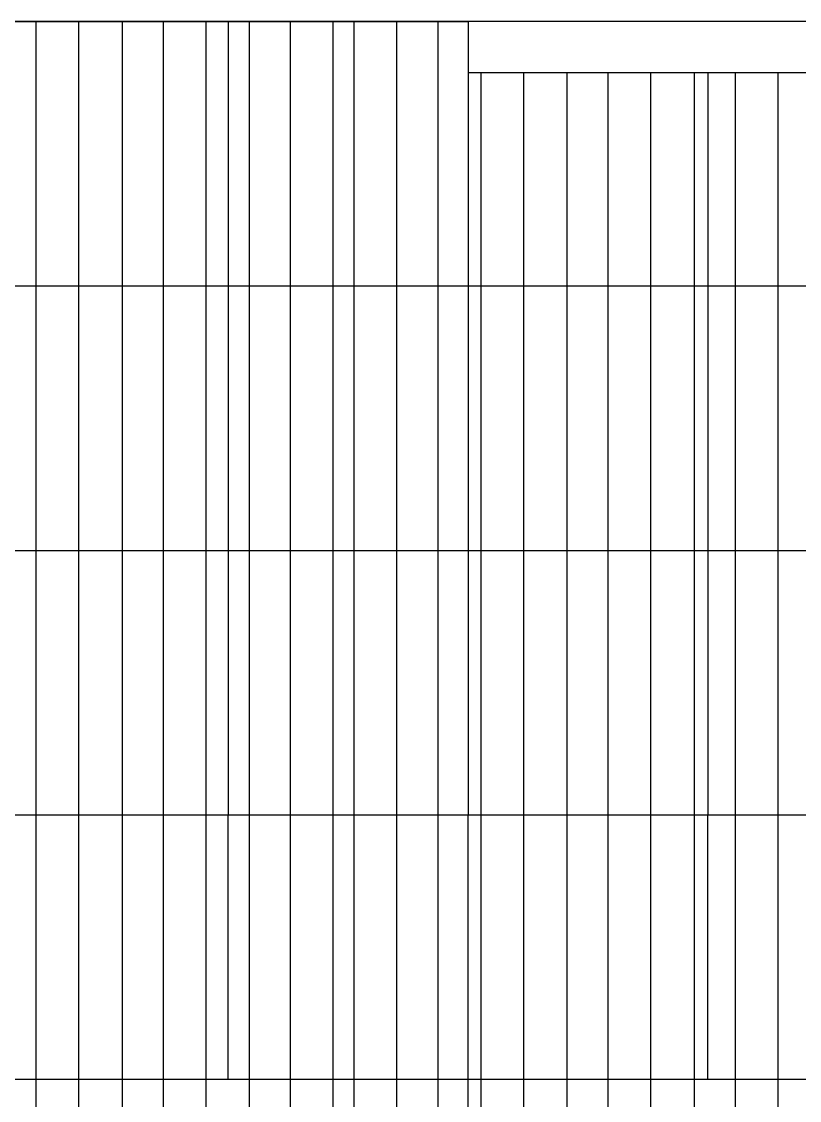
# Model space of a CAD drawing. Extents: x 0 to 304, y 106 to 158.
# Drawn here: x 246.21 to 265.18, y 131.28 to 157.6 of the extents above; entities that cross this region are included whole.
import ezdxf

# ---------------------------------------------------------------- set-up
doc = ezdxf.new("R2010")
doc.units = 0

msp = doc.modelspace()

# ---------------------------------------------------------------- linework, layer by layer
at = {"layer": 'main_merged'}
for p, q in [((252.15, 151.15, 4.8), (256.2, 151.15, 4.8)), ((252.15, 151.15, 9.6), (256.2, 151.15, 9.6)), ((252.15, 151.15, 14.4), (256.2, 151.15, 14.4)), ((263.85, 151.15, 4.8), (267.9, 151.15, 4.8)), ((263.85, 151.15, 9.6), (267.9, 151.15, 9.6)), ((263.85, 151.15, 14.4), (267.9, 151.15, 14.4)), ((252.15, 144.7, 4.8), (256.2, 144.7, 4.8)), ((252.15, 144.7, 9.6), (256.2, 144.7, 9.6)), ((252.15, 144.7, 14.4), (256.2, 144.7, 14.4)), ((263.85, 144.7, 4.8), (267.9, 144.7, 4.8)), ((263.85, 144.7, 9.6), (267.9, 144.7, 9.6)), ((263.85, 144.7, 14.4), (267.9, 144.7, 14.4)), ((252.15, 138.25, 4.8), (256.2, 138.25, 4.8)), ((252.15, 138.25, 9.6), (256.2, 138.25, 9.6)), ((252.15, 138.25, 14.4), (256.2, 138.25, 14.4)), ((263.85, 138.25, 4.8), (267.9, 138.25, 4.8)), ((263.85, 138.25, 9.6), (267.9, 138.25, 9.6)), ((263.85, 138.25, 14.4), (267.9, 138.25, 14.4)), ((252.15, 131.8, 4.8), (256.2, 131.8, 4.8)), ((252.15, 131.8, 9.6), (256.2, 131.8, 9.6)), ((252.15, 131.8, 14.4), (256.2, 131.8, 14.4)), ((263.85, 131.8, 4.8), (267.9, 131.8, 4.8)), ((263.85, 131.8, 9.6), (267.9, 131.8, 9.6)), ((263.85, 131.8, 14.4), (267.9, 131.8, 14.4))]:
    msp.add_line(p, q, dxfattribs=at)
at = {"layer": 'main_splited'}
for p, q in [((245.4, 157.6, 4.8), (251.25, 157.6, 4.8)), ((245.4, 157.6, 9.6), (251.25, 157.6, 9.6)), ((245.4, 157.6, 14.4), (251.25, 157.6, 14.4)), ((251.25, 157.6, 4.8), (257.1, 157.6, 4.8)), ((251.25, 157.6, 9.6), (257.1, 157.6, 9.6)), ((251.25, 157.6, 14.4), (257.1, 157.6, 14.4)), ((257.1, 156.359, 4.8), (262.95, 156.359, 4.8)), ((257.1, 156.359, 9.6), (262.95, 156.359, 9.6)), ((257.1, 156.359, 14.4), (262.95, 156.359, 14.4)), ((262.95, 156.359, 4.8), (268.8, 156.359, 4.8)), ((262.95, 156.359, 9.6), (268.8, 156.359, 9.6)), ((262.95, 156.359, 14.4), (268.8, 156.359, 14.4)), ((245.4, 151.15, 4.8), (251.25, 151.15, 4.8)), ((245.4, 151.15, 9.6), (251.25, 151.15, 9.6)), ((245.4, 151.15, 14.4), (251.25, 151.15, 14.4)), ((251.25, 151.15, 4.8), (252.15, 151.15, 4.8)), ((251.25, 151.15, 9.6), (252.15, 151.15, 9.6)), ((251.25, 151.15, 14.4), (252.15, 151.15, 14.4)), ((256.2, 151.15, 4.8), (257.1, 151.15, 4.8)), ((256.2, 151.15, 9.6), (257.1, 151.15, 9.6)), ((256.2, 151.15, 14.4), (257.1, 151.15, 14.4)), ((257.1, 151.15, 4.8), (262.95, 151.15, 4.8)), ((257.1, 151.15, 9.6), (262.95, 151.15, 9.6)), ((257.1, 151.15, 14.4), (262.95, 151.15, 14.4)), ((262.95, 151.15, 4.8), (263.85, 151.15, 4.8)), ((262.95, 151.15, 9.6), (263.85, 151.15, 9.6)), ((262.95, 151.15, 14.4), (263.85, 151.15, 14.4)), ((245.4, 144.7, 4.8), (251.25, 144.7, 4.8)), ((245.4, 144.7, 9.6), (251.25, 144.7, 9.6)), ((245.4, 144.7, 14.4), (251.25, 144.7, 14.4)), ((251.25, 144.7, 4.8), (252.15, 144.7, 4.8)), ((251.25, 144.7, 9.6), (252.15, 144.7, 9.6)), ((251.25, 144.7, 14.4), (252.15, 144.7, 14.4)), ((256.2, 144.7, 4.8), (257.1, 144.7, 4.8)), ((256.2, 144.7, 9.6), (257.1, 144.7, 9.6)), ((256.2, 144.7, 14.4), (257.1, 144.7, 14.4)), ((257.1, 144.7, 4.8), (262.95, 144.7, 4.8)), ((257.1, 144.7, 9.6), (262.95, 144.7, 9.6)), ((257.1, 144.7, 14.4), (262.95, 144.7, 14.4)), ((262.95, 144.7, 4.8), (263.85, 144.7, 4.8)), ((262.95, 144.7, 9.6), (263.85, 144.7, 9.6)), ((262.95, 144.7, 14.4), (263.85, 144.7, 14.4)), ((245.4, 138.25, 4.8), (251.25, 138.25, 4.8)), ((245.4, 138.25, 9.6), (251.25, 138.25, 9.6)), ((245.4, 138.25, 14.4), (251.25, 138.25, 14.4)), ((251.25, 138.25, 4.8), (252.15, 138.25, 4.8)), ((251.25, 138.25, 9.6), (252.15, 138.25, 9.6)), ((251.25, 138.25, 14.4), (252.15, 138.25, 14.4)), ((256.2, 138.25, 4.8), (257.1, 138.25, 4.8)), ((256.2, 138.25, 9.6), (257.1, 138.25, 9.6)), ((256.2, 138.25, 14.4), (257.1, 138.25, 14.4)), ((257.1, 138.25, 4.8), (262.95, 138.25, 4.8)), ((257.1, 138.25, 9.6), (262.95, 138.25, 9.6)), ((257.1, 138.25, 14.4), (262.95, 138.25, 14.4)), ((262.95, 138.25, 4.8), (263.85, 138.25, 4.8)), ((262.95, 138.25, 9.6), (263.85, 138.25, 9.6)), ((262.95, 138.25, 14.4), (263.85, 138.25, 14.4)), ((245.4, 131.8, 4.8), (251.25, 131.8, 4.8)), ((245.4, 131.8, 9.6), (251.25, 131.8, 9.6)), ((245.4, 131.8, 14.4), (251.25, 131.8, 14.4)), ((251.25, 131.8, 4.8), (252.15, 131.8, 4.8)), ((251.25, 131.8, 9.6), (252.15, 131.8, 9.6)), ((251.25, 131.8, 14.4), (252.15, 131.8, 14.4)), ((256.2, 131.8, 4.8), (257.1, 131.8, 4.8)), ((256.2, 131.8, 9.6), (257.1, 131.8, 9.6)), ((256.2, 131.8, 14.4), (257.1, 131.8, 14.4)), ((257.1, 131.8, 4.8), (262.95, 131.8, 4.8)), ((257.1, 131.8, 9.6), (262.95, 131.8, 9.6)), ((257.1, 131.8, 14.4), (262.95, 131.8, 14.4)), ((262.95, 131.8, 4.8), (263.85, 131.8, 4.8)), ((262.95, 131.8, 9.6), (263.85, 131.8, 9.6)), ((262.95, 131.8, 14.4), (263.85, 131.8, 14.4))]:
    msp.add_line(p, q, dxfattribs=at)
at = {"layer": 'RRO 200x300x6'}
for p, q in [((251.25, 157.6), (251.25, 157.6, 4.8)), ((251.25, 157.6, 4.8), (251.25, 157.6, 9.6)), ((251.25, 157.6, 9.6), (251.25, 157.6, 14.4)), ((257.1, 157.6), (257.1, 157.6, 4.8)), ((257.1, 157.6, 4.8), (257.1, 157.6, 9.6)), ((257.1, 157.6, 9.6), (257.1, 157.6, 14.4)), ((257.1, 156.359), (257.1, 156.359, 4.8)), ((257.1, 156.359, 4.8), (257.1, 156.359, 9.6)), ((257.1, 156.359, 9.6), (257.1, 156.359, 14.4)), ((262.95, 156.359), (262.95, 156.359, 4.8)), ((262.95, 156.359, 4.8), (262.95, 156.359, 9.6)), ((262.95, 156.359, 9.6), (262.95, 156.359, 14.4)), ((251.25, 151.15), (251.25, 151.15, 4.8)), ((251.25, 151.15, 4.8), (251.25, 151.15, 9.6)), ((251.25, 151.15, 9.6), (251.25, 151.15, 14.4)), ((257.1, 151.15), (257.1, 151.15, 4.8)), ((257.1, 151.15, 4.8), (257.1, 151.15, 9.6)), ((257.1, 151.15, 9.6), (257.1, 151.15, 14.4)), ((262.95, 151.15), (262.95, 151.15, 4.8)), ((262.95, 151.15, 4.8), (262.95, 151.15, 9.6)), ((262.95, 151.15, 9.6), (262.95, 151.15, 14.4)), ((251.25, 144.7), (251.25, 144.7, 4.8)), ((251.25, 144.7, 4.8), (251.25, 144.7, 9.6)), ((251.25, 144.7, 9.6), (251.25, 144.7, 14.4)), ((257.1, 144.7), (257.1, 144.7, 4.8)), ((257.1, 144.7, 4.8), (257.1, 144.7, 9.6)), ((257.1, 144.7, 9.6), (257.1, 144.7, 14.4)), ((262.95, 144.7), (262.95, 144.7, 4.8)), ((262.95, 144.7, 4.8), (262.95, 144.7, 9.6)), ((262.95, 144.7, 9.6), (262.95, 144.7, 14.4)), ((251.25, 138.25), (251.25, 138.25, 4.8)), ((251.25, 138.25, 4.8), (251.25, 138.25, 9.6)), ((251.25, 138.25, 9.6), (251.25, 138.25, 14.4)), ((257.1, 138.25), (257.1, 138.25, 4.8)), ((257.1, 138.25, 4.8), (257.1, 138.25, 9.6)), ((257.1, 138.25, 9.6), (257.1, 138.25, 14.4)), ((262.95, 138.25), (262.95, 138.25, 4.8)), ((262.95, 138.25, 4.8), (262.95, 138.25, 9.6)), ((262.95, 138.25, 9.6), (262.95, 138.25, 14.4)), ((251.25, 131.8), (251.25, 131.8, 4.8)), ((251.25, 131.8, 4.8), (251.25, 131.8, 9.6)), ((251.25, 131.8, 9.6), (251.25, 131.8, 14.4)), ((257.1, 131.8), (257.1, 131.8, 4.8)), ((257.1, 131.8, 4.8), (257.1, 131.8, 9.6)), ((257.1, 131.8, 9.6), (257.1, 131.8, 14.4)), ((262.95, 131.8), (262.95, 131.8, 4.8)), ((262.95, 131.8, 4.8), (262.95, 131.8, 9.6)), ((262.95, 131.8, 9.6), (262.95, 131.8, 14.4))]:
    msp.add_line(p, q, dxfattribs=at)
at = {"layer": 'secondary'}
for p, q in [((246.56, 157.6, 4.8), (246.56, 151.15, 4.8)), ((246.56, 157.6, 9.6), (246.56, 151.15, 9.6)), ((246.56, 157.6, 14.4), (246.56, 151.15, 14.4)), ((247.6, 157.6, 4.8), (247.6, 151.15, 4.8)), ((247.6, 157.6, 9.6), (247.6, 151.15, 9.6)), ((247.6, 157.6, 14.4), (247.6, 151.15, 14.4)), ((248.66, 157.6, 4.8), (248.66, 151.15, 4.8)), ((248.66, 157.6, 9.6), (248.66, 151.15, 9.6)), ((248.66, 157.6, 14.4), (248.66, 151.15, 14.4)), ((249.66, 157.6, 4.8), (249.66, 151.15, 4.8)), ((249.66, 157.6, 9.6), (249.66, 151.15, 9.6)), ((249.66, 157.6, 14.4), (249.66, 151.15, 14.4)), ((250.7, 157.6, 4.8), (250.7, 151.15, 4.8)), ((250.7, 157.6, 9.6), (250.7, 151.15, 9.6)), ((250.7, 157.6, 14.4), (250.7, 151.15, 14.4)), ((251.76, 157.6, 4.8), (251.76, 151.15, 4.8)), ((251.76, 157.6, 9.6), (251.76, 151.15, 9.6)), ((251.76, 157.6, 14.4), (251.76, 151.15, 14.4)), ((252.76, 157.6, 4.8), (252.76, 151.15, 4.8)), ((252.76, 157.6, 9.6), (252.76, 151.15, 9.6)), ((252.76, 157.6, 14.4), (252.76, 151.15, 14.4)), ((253.8, 157.6, 4.8), (253.8, 151.15, 4.8)), ((253.8, 157.6, 9.6), (253.8, 151.15, 9.6)), ((253.8, 157.6, 14.4), (253.8, 151.15, 14.4)), ((254.31, 157.6, 4.8), (254.31, 151.15, 4.8)), ((254.31, 157.6, 9.6), (254.31, 151.15, 9.6)), ((254.31, 157.6, 14.4), (254.31, 151.15, 14.4)), ((255.35, 157.6, 4.8), (255.35, 151.15, 4.8)), ((255.35, 157.6, 9.6), (255.35, 151.15, 9.6)), ((255.35, 157.6, 14.4), (255.35, 151.15, 14.4)), ((256.36, 157.6, 4.8), (256.36, 151.15, 4.8)), ((256.36, 157.6, 9.6), (256.36, 151.15, 9.6)), ((256.36, 157.6, 14.4), (256.36, 151.15, 14.4)), ((257.41, 156.36, 4.8), (257.41, 151.15, 4.8)), ((257.41, 156.36, 9.6), (257.41, 151.15, 9.6)), ((257.41, 156.36, 14.4), (257.41, 151.15, 14.4)), ((258.45, 156.36, 4.8), (258.45, 151.15, 4.8)), ((258.45, 156.36, 9.6), (258.45, 151.15, 9.6)), ((258.45, 156.36, 14.4), (258.45, 151.15, 14.4)), ((259.51, 156.36, 4.8), (259.51, 151.15, 4.8)), ((259.51, 156.36, 9.6), (259.51, 151.15, 9.6)), ((259.51, 156.36, 14.4), (259.51, 151.15, 14.4)), ((260.51, 156.36, 4.8), (260.51, 151.15, 4.8)), ((260.51, 156.36, 9.6), (260.51, 151.15, 9.6)), ((260.51, 156.36, 14.4), (260.51, 151.15, 14.4)), ((261.55, 156.36, 4.8), (261.55, 151.15, 4.8)), ((261.55, 156.36, 9.6), (261.55, 151.15, 9.6)), ((261.55, 156.36, 14.4), (261.55, 151.15, 14.4)), ((262.61, 156.36, 4.8), (262.61, 151.15, 4.8)), ((262.61, 156.36, 9.6), (262.61, 151.15, 9.6)), ((262.61, 156.36, 14.4), (262.61, 151.15, 14.4)), ((263.61, 156.36, 4.8), (263.61, 151.15, 4.8)), ((263.61, 156.36, 9.6), (263.61, 151.15, 9.6)), ((263.61, 156.36, 14.4), (263.61, 151.15, 14.4)), ((264.65, 156.36, 4.8), (264.65, 151.15, 4.8)), ((264.65, 156.36, 9.6), (264.65, 151.15, 9.6)), ((264.65, 156.36, 14.4), (264.65, 151.15, 14.4)), ((246.56, 151.15, 4.8), (246.56, 144.7, 4.8)), ((246.56, 151.15, 9.6), (246.56, 144.7, 9.6)), ((246.56, 151.15, 14.4), (246.56, 144.7, 14.4)), ((247.6, 151.15, 4.8), (247.6, 144.7, 4.8)), ((247.6, 151.15, 9.6), (247.6, 144.7, 9.6)), ((247.6, 151.15, 14.4), (247.6, 144.7, 14.4)), ((248.66, 151.15, 4.8), (248.66, 144.7, 4.8)), ((248.66, 151.15, 9.6), (248.66, 144.7, 9.6)), ((248.66, 151.15, 14.4), (248.66, 144.7, 14.4)), ((249.66, 151.15, 4.8), (249.66, 144.7, 4.8)), ((249.66, 151.15, 9.6), (249.66, 144.7, 9.6)), ((249.66, 151.15, 14.4), (249.66, 144.7, 14.4)), ((250.7, 151.15, 4.8), (250.7, 144.7, 4.8)), ((250.7, 151.15, 9.6), (250.7, 144.7, 9.6)), ((250.7, 151.15, 14.4), (250.7, 144.7, 14.4)), ((251.76, 151.15, 4.8), (251.76, 144.7, 4.8)), ((251.76, 151.15, 9.6), (251.76, 144.7, 9.6)), ((251.76, 151.15, 14.4), (251.76, 144.7, 14.4)), ((252.76, 151.15, 4.8), (252.76, 144.7, 4.8)), ((252.76, 151.15, 9.6), (252.76, 144.7, 9.6)), ((252.76, 151.15, 14.4), (252.76, 144.7, 14.4)), ((253.8, 151.15, 4.8), (253.8, 144.7, 4.8)), ((253.8, 151.15, 9.6), (253.8, 144.7, 9.6)), ((253.8, 151.15, 14.4), (253.8, 144.7, 14.4)), ((254.31, 151.15, 4.8), (254.31, 144.7, 4.8)), ((254.31, 151.15, 9.6), (254.31, 144.7, 9.6)), ((254.31, 151.15, 14.4), (254.31, 144.7, 14.4)), ((255.35, 151.15, 4.8), (255.35, 144.7, 4.8)), ((255.35, 151.15, 9.6), (255.35, 144.7, 9.6)), ((255.35, 151.15, 14.4), (255.35, 144.7, 14.4)), ((256.36, 151.15, 4.8), (256.36, 144.7, 4.8)), ((256.36, 151.15, 9.6), (256.36, 144.7, 9.6)), ((256.36, 151.15, 14.4), (256.36, 144.7, 14.4)), ((257.41, 151.15, 4.8), (257.41, 144.7, 4.8)), ((257.41, 151.15, 9.6), (257.41, 144.7, 9.6)), ((257.41, 151.15, 14.4), (257.41, 144.7, 14.4)), ((258.45, 151.15, 4.8), (258.45, 144.7, 4.8)), ((258.45, 151.15, 9.6), (258.45, 144.7, 9.6)), ((258.45, 151.15, 14.4), (258.45, 144.7, 14.4)), ((259.51, 151.15, 4.8), (259.51, 144.7, 4.8)), ((259.51, 151.15, 9.6), (259.51, 144.7, 9.6)), ((259.51, 151.15, 14.4), (259.51, 144.7, 14.4)), ((260.51, 151.15, 4.8), (260.51, 144.7, 4.8)), ((260.51, 151.15, 9.6), (260.51, 144.7, 9.6)), ((260.51, 151.15, 14.4), (260.51, 144.7, 14.4)), ((261.55, 151.15, 4.8), (261.55, 144.7, 4.8)), ((261.55, 151.15, 9.6), (261.55, 144.7, 9.6)), ((261.55, 151.15, 14.4), (261.55, 144.7, 14.4)), ((262.61, 151.15, 4.8), (262.61, 144.7, 4.8)), ((262.61, 151.15, 9.6), (262.61, 144.7, 9.6)), ((262.61, 151.15, 14.4), (262.61, 144.7, 14.4)), ((263.61, 151.15, 4.8), (263.61, 144.7, 4.8)), ((263.61, 151.15, 9.6), (263.61, 144.7, 9.6)), ((263.61, 151.15, 14.4), (263.61, 144.7, 14.4)), ((264.65, 151.15, 4.8), (264.65, 144.7, 4.8)), ((264.65, 151.15, 9.6), (264.65, 144.7, 9.6)), ((264.65, 151.15, 14.4), (264.65, 144.7, 14.4)), ((246.56, 144.7, 4.8), (246.56, 138.25, 4.8)), ((246.56, 144.7, 9.6), (246.56, 138.25, 9.6)), ((246.56, 144.7, 14.4), (246.56, 138.25, 14.4)), ((247.6, 144.7, 4.8), (247.6, 138.25, 4.8)), ((247.6, 144.7, 9.6), (247.6, 138.25, 9.6)), ((247.6, 144.7, 14.4), (247.6, 138.25, 14.4)), ((248.66, 144.7, 4.8), (248.66, 138.25, 4.8)), ((248.66, 144.7, 9.6), (248.66, 138.25, 9.6)), ((248.66, 144.7, 14.4), (248.66, 138.25, 14.4)), ((249.66, 144.7, 4.8), (249.66, 138.25, 4.8)), ((249.66, 144.7, 9.6), (249.66, 138.25, 9.6)), ((249.66, 144.7, 14.4), (249.66, 138.25, 14.4)), ((250.7, 144.7, 4.8), (250.7, 138.25, 4.8)), ((250.7, 144.7, 9.6), (250.7, 138.25, 9.6)), ((250.7, 144.7, 14.4), (250.7, 138.25, 14.4)), ((251.76, 144.7, 4.8), (251.76, 138.25, 4.8)), ((251.76, 144.7, 9.6), (251.76, 138.25, 9.6)), ((251.76, 144.7, 14.4), (251.76, 138.25, 14.4)), ((252.76, 144.7, 4.8), (252.76, 138.25, 4.8)), ((252.76, 144.7, 9.6), (252.76, 138.25, 9.6)), ((252.76, 144.7, 14.4), (252.76, 138.25, 14.4)), ((253.8, 144.7, 4.8), (253.8, 138.25, 4.8)), ((253.8, 144.7, 9.6), (253.8, 138.25, 9.6)), ((253.8, 144.7, 14.4), (253.8, 138.25, 14.4)), ((254.31, 144.7, 4.8), (254.31, 138.25, 4.8)), ((254.31, 144.7, 9.6), (254.31, 138.25, 9.6)), ((254.31, 144.7, 14.4), (254.31, 138.25, 14.4)), ((255.35, 144.7, 4.8), (255.35, 138.25, 4.8)), ((255.35, 144.7, 9.6), (255.35, 138.25, 9.6)), ((255.35, 144.7, 14.4), (255.35, 138.25, 14.4)), ((256.36, 144.7, 4.8), (256.36, 138.25, 4.8)), ((256.36, 144.7, 9.6), (256.36, 138.25, 9.6)), ((256.36, 144.7, 14.4), (256.36, 138.25, 14.4)), ((257.41, 144.7, 4.8), (257.41, 138.25, 4.8)), ((257.41, 144.7, 9.6), (257.41, 138.25, 9.6)), ((257.41, 144.7, 14.4), (257.41, 138.25, 14.4)), ((258.45, 144.7, 4.8), (258.45, 138.25, 4.8)), ((258.45, 144.7, 9.6), (258.45, 138.25, 9.6)), ((258.45, 144.7, 14.4), (258.45, 138.25, 14.4)), ((259.51, 144.7, 4.8), (259.51, 138.25, 4.8)), ((259.51, 144.7, 9.6), (259.51, 138.25, 9.6)), ((259.51, 144.7, 14.4), (259.51, 138.25, 14.4)), ((260.51, 144.7, 4.8), (260.51, 138.25, 4.8)), ((260.51, 144.7, 9.6), (260.51, 138.25, 9.6)), ((260.51, 144.7, 14.4), (260.51, 138.25, 14.4)), ((261.55, 144.7, 4.8), (261.55, 138.25, 4.8)), ((261.55, 144.7, 9.6), (261.55, 138.25, 9.6)), ((261.55, 144.7, 14.4), (261.55, 138.25, 14.4)), ((262.61, 144.7, 4.8), (262.61, 138.25, 4.8)), ((262.61, 144.7, 9.6), (262.61, 138.25, 9.6)), ((262.61, 144.7, 14.4), (262.61, 138.25, 14.4)), ((263.61, 144.7, 4.8), (263.61, 138.25, 4.8)), ((263.61, 144.7, 9.6), (263.61, 138.25, 9.6)), ((263.61, 144.7, 14.4), (263.61, 138.25, 14.4)), ((264.65, 144.7, 4.8), (264.65, 138.25, 4.8)), ((264.65, 144.7, 9.6), (264.65, 138.25, 9.6)), ((264.65, 144.7, 14.4), (264.65, 138.25, 14.4)), ((246.56, 138.25, 4.8), (246.56, 131.8, 4.8)), ((246.56, 138.25, 9.6), (246.56, 131.8, 9.6)), ((246.56, 138.25, 14.4), (246.56, 131.8, 14.4)), ((247.6, 138.25, 4.8), (247.6, 131.8, 4.8)), ((247.6, 138.25, 9.6), (247.6, 131.8, 9.6)), ((247.6, 138.25, 14.4), (247.6, 131.8, 14.4)), ((248.66, 138.25, 4.8), (248.66, 131.8, 4.8)), ((248.66, 138.25, 9.6), (248.66, 131.8, 9.6)), ((248.66, 138.25, 14.4), (248.66, 131.8, 14.4)), ((249.66, 138.25, 4.8), (249.66, 131.8, 4.8)), ((249.66, 138.25, 9.6), (249.66, 131.8, 9.6)), ((249.66, 138.25, 14.4), (249.66, 131.8, 14.4)), ((250.7, 138.25, 4.8), (250.7, 131.8, 4.8)), ((250.7, 138.25, 9.6), (250.7, 131.8, 9.6)), ((250.7, 138.25, 14.4), (250.7, 131.8, 14.4)), ((251.76, 138.25, 4.8), (251.76, 131.8, 4.8)), ((251.76, 138.25, 9.6), (251.76, 131.8, 9.6)), ((251.76, 138.25, 14.4), (251.76, 131.8, 14.4)), ((252.76, 138.25, 4.8), (252.76, 131.8, 4.8)), ((252.76, 138.25, 9.6), (252.76, 131.8, 9.6)), ((252.76, 138.25, 14.4), (252.76, 131.8, 14.4)), ((253.8, 138.25, 4.8), (253.8, 131.8, 4.8)), ((253.8, 138.25, 9.6), (253.8, 131.8, 9.6)), ((253.8, 138.25, 14.4), (253.8, 131.8, 14.4)), ((254.31, 138.25, 4.8), (254.31, 131.8, 4.8)), ((254.31, 138.25, 9.6), (254.31, 131.8, 9.6)), ((254.31, 138.25, 14.4), (254.31, 131.8, 14.4)), ((255.35, 138.25, 4.8), (255.35, 131.8, 4.8)), ((255.35, 138.25, 9.6), (255.35, 131.8, 9.6)), ((255.35, 138.25, 14.4), (255.35, 131.8, 14.4)), ((256.36, 138.25, 4.8), (256.36, 131.8, 4.8)), ((256.36, 138.25, 9.6), (256.36, 131.8, 9.6)), ((256.36, 138.25, 14.4), (256.36, 131.8, 14.4)), ((257.41, 138.25, 4.8), (257.41, 131.8, 4.8)), ((257.41, 138.25, 9.6), (257.41, 131.8, 9.6)), ((257.41, 138.25, 14.4), (257.41, 131.8, 14.4)), ((258.45, 138.25, 4.8), (258.45, 131.8, 4.8)), ((258.45, 138.25, 9.6), (258.45, 131.8, 9.6)), ((258.45, 138.25, 14.4), (258.45, 131.8, 14.4)), ((259.51, 138.25, 4.8), (259.51, 131.8, 4.8)), ((259.51, 138.25, 9.6), (259.51, 131.8, 9.6)), ((259.51, 138.25, 14.4), (259.51, 131.8, 14.4)), ((260.51, 138.25, 4.8), (260.51, 131.8, 4.8)), ((260.51, 138.25, 9.6), (260.51, 131.8, 9.6)), ((260.51, 138.25, 14.4), (260.51, 131.8, 14.4)), ((261.55, 138.25, 4.8), (261.55, 131.8, 4.8)), ((261.55, 138.25, 9.6), (261.55, 131.8, 9.6)), ((261.55, 138.25, 14.4), (261.55, 131.8, 14.4)), ((262.61, 138.25, 4.8), (262.61, 131.8, 4.8)), ((262.61, 138.25, 9.6), (262.61, 131.8, 9.6)), ((262.61, 138.25, 14.4), (262.61, 131.8, 14.4)), ((263.61, 138.25, 4.8), (263.61, 131.8, 4.8)), ((263.61, 138.25, 9.6), (263.61, 131.8, 9.6)), ((263.61, 138.25, 14.4), (263.61, 131.8, 14.4)), ((264.65, 138.25, 4.8), (264.65, 131.8, 4.8)), ((264.65, 138.25, 9.6), (264.65, 131.8, 9.6)), ((264.65, 138.25, 14.4), (264.65, 131.8, 14.4)), ((246.56, 131.8, 4.8), (246.56, 125.35, 4.8)), ((246.56, 131.8, 9.6), (246.56, 125.35, 9.6)), ((246.56, 131.8, 14.4), (246.56, 125.35, 14.4)), ((247.6, 131.8, 4.8), (247.6, 125.35, 4.8)), ((247.6, 131.8, 9.6), (247.6, 125.35, 9.6)), ((247.6, 131.8, 14.4), (247.6, 125.35, 14.4)), ((248.66, 131.8, 4.8), (248.66, 125.35, 4.8)), ((248.66, 131.8, 9.6), (248.66, 125.35, 9.6)), ((248.66, 131.8, 14.4), (248.66, 125.35, 14.4)), ((249.66, 131.8, 4.8), (249.66, 125.35, 4.8)), ((249.66, 131.8, 9.6), (249.66, 125.35, 9.6)), ((249.66, 131.8, 14.4), (249.66, 125.35, 14.4)), ((250.7, 131.8, 4.8), (250.7, 125.35, 4.8)), ((250.7, 131.8, 9.6), (250.7, 125.35, 9.6)), ((250.7, 131.8, 14.4), (250.7, 125.35, 14.4)), ((251.76, 131.8, 4.8), (251.76, 125.35, 4.8)), ((251.76, 131.8, 9.6), (251.76, 125.35, 9.6)), ((251.76, 131.8, 14.4), (251.76, 125.35, 14.4)), ((252.76, 131.8, 4.8), (252.76, 125.35, 4.8)), ((252.76, 131.8, 9.6), (252.76, 125.35, 9.6)), ((252.76, 131.8, 14.4), (252.76, 125.35, 14.4)), ((253.8, 131.8, 4.8), (253.8, 125.35, 4.8)), ((253.8, 131.8, 9.6), (253.8, 125.35, 9.6)), ((253.8, 131.8, 14.4), (253.8, 125.35, 14.4)), ((254.31, 131.8, 4.8), (254.31, 125.35, 4.8)), ((254.31, 131.8, 9.6), (254.31, 125.35, 9.6)), ((254.31, 131.8, 14.4), (254.31, 125.35, 14.4)), ((255.35, 131.8, 4.8), (255.35, 125.35, 4.8)), ((255.35, 131.8, 9.6), (255.35, 125.35, 9.6)), ((255.35, 131.8, 14.4), (255.35, 125.35, 14.4)), ((256.36, 131.8, 4.8), (256.36, 125.35, 4.8)), ((256.36, 131.8, 9.6), (256.36, 125.35, 9.6)), ((256.36, 131.8, 14.4), (256.36, 125.35, 14.4)), ((257.41, 131.8, 4.8), (257.41, 125.35, 4.8)), ((257.41, 131.8, 9.6), (257.41, 125.35, 9.6)), ((257.41, 131.8, 14.4), (257.41, 125.35, 14.4)), ((258.45, 131.8, 4.8), (258.45, 125.35, 4.8)), ((258.45, 131.8, 9.6), (258.45, 125.35, 9.6)), ((258.45, 131.8, 14.4), (258.45, 125.35, 14.4)), ((259.51, 131.8, 4.8), (259.51, 125.35, 4.8)), ((259.51, 131.8, 9.6), (259.51, 125.35, 9.6)), ((259.51, 131.8, 14.4), (259.51, 125.35, 14.4)), ((260.51, 131.8, 4.8), (260.51, 125.35, 4.8)), ((260.51, 131.8, 9.6), (260.51, 125.35, 9.6)), ((260.51, 131.8, 14.4), (260.51, 125.35, 14.4)), ((261.55, 131.8, 4.8), (261.55, 125.35, 4.8)), ((261.55, 131.8, 9.6), (261.55, 125.35, 9.6)), ((261.55, 131.8, 14.4), (261.55, 125.35, 14.4)), ((262.61, 131.8, 4.8), (262.61, 125.35, 4.8)), ((262.61, 131.8, 9.6), (262.61, 125.35, 9.6)), ((262.61, 131.8, 14.4), (262.61, 125.35, 14.4)), ((263.61, 131.8, 4.8), (263.61, 125.35, 4.8)), ((263.61, 131.8, 9.6), (263.61, 125.35, 9.6)), ((263.61, 131.8, 14.4), (263.61, 125.35, 14.4)), ((264.65, 131.8, 4.8), (264.65, 125.35, 4.8)), ((264.65, 131.8, 9.6), (264.65, 125.35, 9.6)), ((264.65, 131.8, 14.4), (264.65, 125.35, 14.4))]:
    msp.add_line(p, q, dxfattribs=at)
at = {"layer": 'shell'}
for points in [[(0.15, 106, 4.8), (303.525, 106, 4.8), (303.525, 157.6, 4.8), (0.15, 157.6, 4.8)], [(0.15, 106, 9.6), (303.525, 106, 9.6), (303.525, 157.6, 9.6), (0.15, 157.6, 9.6)], [(0.15, 106, 14.4), (303.525, 106, 14.4), (303.525, 157.6, 14.4), (0.15, 157.6, 14.4)]]:
    msp.add_3dface(points, dxfattribs=at)
at = {"layer": 'stabilization'}
for p, q in [((251.25, 157.6, 4.8), (251.25, 151.15, 4.8)), ((251.25, 157.6, 9.6), (251.25, 151.15, 9.6)), ((251.25, 157.6, 14.4), (251.25, 151.15, 14.4)), ((257.1, 157.6, 4.8), (257.1, 156.359, 4.8)), ((257.1, 157.6, 9.6), (257.1, 156.359, 9.6)), ((257.1, 157.6, 14.4), (257.1, 156.359, 14.4)), ((257.1, 156.359, 4.8), (257.1, 151.15, 4.8)), ((257.1, 156.359, 9.6), (257.1, 151.15, 9.6)), ((257.1, 156.359, 14.4), (257.1, 151.15, 14.4)), ((262.95, 156.359, 4.8), (262.95, 151.15, 4.8)), ((262.95, 156.359, 9.6), (262.95, 151.15, 9.6)), ((262.95, 156.359, 14.4), (262.95, 151.15, 14.4)), ((251.25, 151.15, 4.8), (251.25, 144.7, 4.8)), ((251.25, 151.15, 9.6), (251.25, 144.7, 9.6)), ((251.25, 151.15, 14.4), (251.25, 144.7, 14.4)), ((257.1, 151.15, 4.8), (257.1, 144.7, 4.8)), ((257.1, 151.15, 9.6), (257.1, 144.7, 9.6)), ((257.1, 151.15, 14.4), (257.1, 144.7, 14.4)), ((262.95, 151.15, 4.8), (262.95, 144.7, 4.8)), ((262.95, 151.15, 9.6), (262.95, 144.7, 9.6)), ((262.95, 151.15, 14.4), (262.95, 144.7, 14.4)), ((251.25, 144.7, 4.8), (251.25, 138.25, 4.8)), ((251.25, 144.7, 9.6), (251.25, 138.25, 9.6)), ((251.25, 144.7, 14.4), (251.25, 138.25, 14.4)), ((257.1, 144.7, 4.8), (257.1, 138.25, 4.8)), ((257.1, 144.7, 9.6), (257.1, 138.25, 9.6)), ((257.1, 144.7, 14.4), (257.1, 138.25, 14.4)), ((262.95, 144.7, 4.8), (262.95, 138.25, 4.8)), ((262.95, 144.7, 9.6), (262.95, 138.25, 9.6)), ((262.95, 144.7, 14.4), (262.95, 138.25, 14.4)), ((251.25, 131.8, 4.8), (251.25, 138.25, 4.8)), ((251.25, 131.8, 9.6), (251.25, 138.25, 9.6)), ((251.25, 131.8, 14.4), (251.25, 138.25, 14.4)), ((262.95, 131.8, 4.8), (262.95, 138.25, 4.8)), ((262.95, 131.8, 9.6), (262.95, 138.25, 9.6)), ((262.95, 131.8, 14.4), (262.95, 138.25, 14.4)), ((257.1, 125.35, 4.8), (257.1, 131.8, 4.8)), ((257.1, 125.35, 9.6), (257.1, 131.8, 9.6)), ((257.1, 125.35, 14.4), (257.1, 131.8, 14.4))]:
    msp.add_line(p, q, dxfattribs=at)
at = {"layer": 'stabilization_double'}
for p, q in [((257.1, 131.8, 4.8), (257.1, 138.25, 4.8)), ((257.1, 131.8, 9.6), (257.1, 138.25, 9.6)), ((257.1, 131.8, 14.4), (257.1, 138.25, 14.4))]:
    msp.add_line(p, q, dxfattribs=at)

doc.saveas('drawing.dxf')
